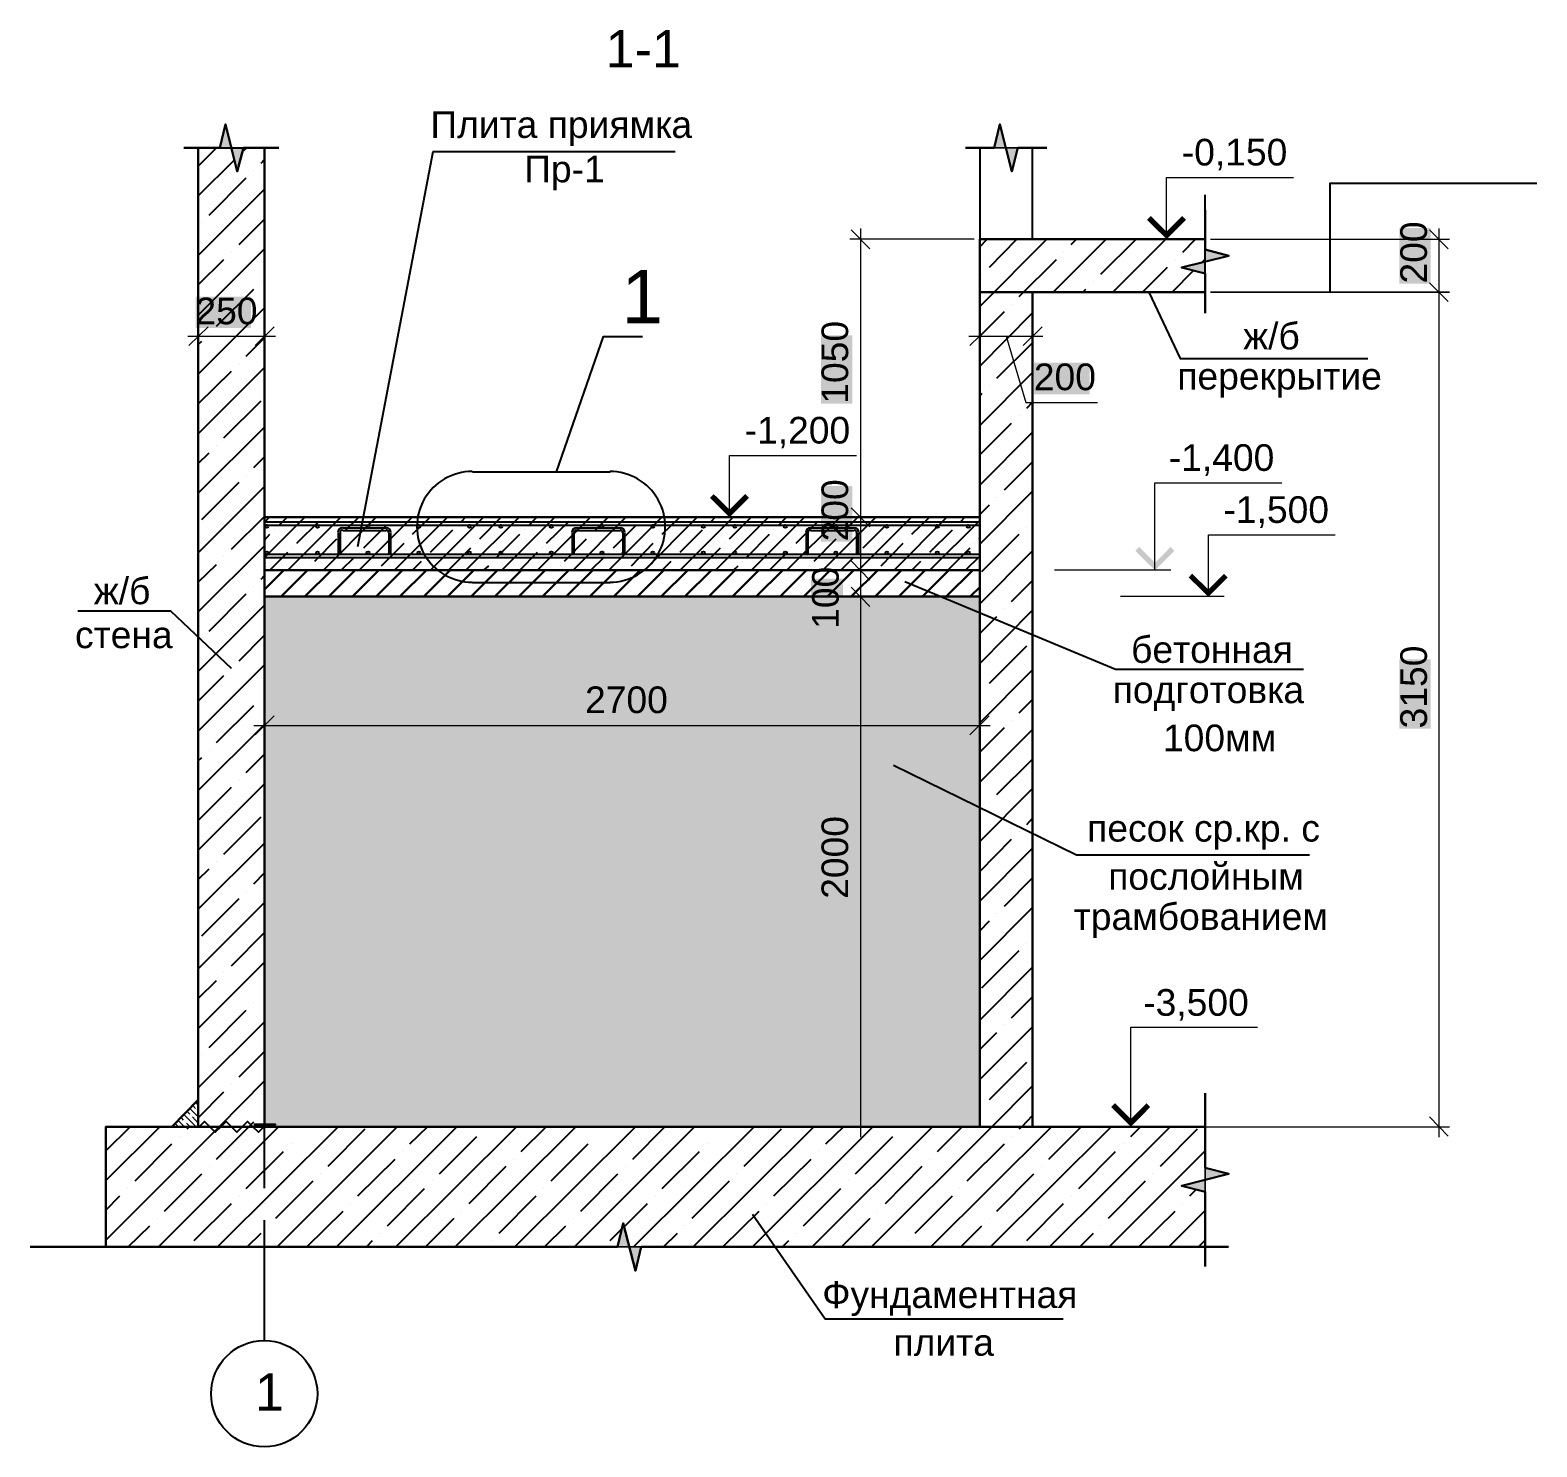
# Model space of a CAD drawing. Header units: millimetres. Extents: x -56773 to 323062, y -262288 to 76460.
# Drawn here: x 100532 to 106228, y 26695 to 32050 of the extents above; entities that cross this region are included whole.
import ezdxf

# ---------------------------------------------------------------- set-up
doc = ezdxf.new("R2010")
doc.units = ezdxf.units.MM
for name, color, linetype, lineweight in [('2.1) Лиф шах песок', 30, 'Continuous', 30), ('2.2) Лиф шах бетон подготовка', 5, 'Continuous', 30), ('2.3) Лиф шах армир', 5, 'Continuous', 30), ('2.4) Лиф шах бетон-ие', 5, 'Continuous', 30)]:
    doc.layers.add(name, color=color, linetype=linetype, lineweight=lineweight)
for name, color, linetype in [('PDF _0', 7, 'Continuous'), ('PDF _00 ConLine', 7, 'Continuous'), ('PDF _00 Level', 7, 'Continuous'), ('PDF _00 Note', 7, 'Continuous'), ('PDF _00 МОНОЛИТ', 7, 'Continuous'), ('PDF _Текст', 7, 'Continuous'), ('PDF _Штриховка', 7, 'Continuous')]:
    doc.layers.add(name, color=color, linetype=linetype)
doc.styles.add('PDF GOSTCommon', font='arial.ttf')

msp = doc.modelspace()

# ---------------------------------------------------------------- hatches: boundary and pattern name
at = {"layer": '2.1) Лиф шах песок', "transparency": 33554687}
h = msp.add_hatch(dxfattribs=at)
h.set_pattern_fill('AR-CONC', color=256, scale=0.49)
h.paths.add_polyline_path([(101418.5851, 29908.5777), (104121.9749, 29908.5777), (104121.9749, 27905.1879), (101418.5851, 27905.1879)])
at = {"layer": '2.2) Лиф шах бетон подготовка', "transparency": 33554687}
h = msp.add_hatch(dxfattribs=at)
h.set_pattern_fill('ANSI31', color=256, scale=20)
h.paths.add_polyline_path([(101418.5851, 29908.5777), (104121.9749, 29908.5777), (104121.9749, 30008.5777), (101418.5851, 30008.5777)])

# ---------------------------------------------------------------- linework, layer by layer
msp.add_lwpolyline([(105446.5512, 31059.4252), (105446.5512, 31470.9856), (106228.3654, 31470.9856)])
at = {"layer": '2.1) Лиф шах песок'}
msp.add_lwpolyline([(101418.5851, 29908.5777), (104121.9749, 29908.5777), (104121.9749, 27905.1879), (101418.5851, 27905.1879)], close=True, dxfattribs=at)
at = {"layer": '2.2) Лиф шах бетон подготовка'}
msp.add_lwpolyline([(101418.5851, 29908.5777), (104121.9749, 29908.5777), (104121.9749, 30008.5777), (101418.5851, 30008.5777)], close=True, dxfattribs=at)
at = {"layer": '2.2) Лиф шах бетон подготовка', "lineweight": 25}
msp.add_lwpolyline([(103838.924, 29966.2049), (104635.5342, 29634.0015), (105345.7037, 29634.0015)], dxfattribs=at)
at = {"layer": '2.3) Лиф шах армир', "lineweight": 25}
for points in [[(102521.9749, 30379.7642), (102699.941, 30891.6286), (102847.3986, 30891.6286)], [(102205.0257, 30379.7642), (102725.3647, 30379.7642)], [(102236.0309, 30190.595), (101418.5851, 30190.595)], [(103120.28, 30190.595), (102236.0309, 30190.595)], [(103120.6379, 30190.595), (102303.1921, 30190.595)], [(104004.887, 30190.595), (103120.6379, 30190.595)], [(104121.9749, 30190.595), (103237.7259, 30190.595)], [(101418.5851, 30178.4543), (102236.0309, 30178.4543)], [(101696.7807, 30150.1259), (101696.7807, 30071.2113)], [(101704.8745, 30071.2113), (101704.8745, 30150.1259)], [(101878.8915, 30167.3253), (101713.98, 30167.3253)], [(101713.98, 30159.2315), (101878.8915, 30159.2315)], [(101887.997, 30150.1259), (101887.997, 30071.2113)], [(101896.0908, 30071.2113), (101896.0908, 30150.1259)], [(102177.9071, 30178.5545), (102177.9071, 30178.5545)], [(102236.0309, 30178.4543), (103120.28, 30178.4543)], [(102303.1921, 30178.4543), (103120.6379, 30178.4543)], [(102430.4495, 30163.3002), (102430.4495, 30163.3002)], [(102581.0297, 30150.1259), (102581.0297, 30071.2113)], [(102581.3877, 30150.1259), (102581.3877, 30071.2113)], [(102589.1235, 30071.2113), (102589.1235, 30150.1259)], [(102589.4815, 30071.2113), (102589.4815, 30150.1259)], [(102763.1405, 30167.3253), (102598.2291, 30167.3253)], [(102598.2291, 30159.2315), (102763.1405, 30159.2315)], [(102763.4984, 30167.3253), (102598.587, 30167.3253)], [(102598.587, 30159.2315), (102763.4984, 30159.2315)], [(102772.246, 30150.1259), (102772.246, 30071.2113)], [(102772.604, 30150.1259), (102772.604, 30071.2113)], [(102780.3398, 30071.2113), (102780.3398, 30150.1259)], [(102780.6978, 30071.2113), (102780.6978, 30150.1259)], [(103062.5141, 30178.5545), (103062.5141, 30178.5545)], [(103120.6379, 30178.4543), (104004.887, 30178.4543)], [(103237.7259, 30178.4543), (104121.9749, 30178.4543)], [(103315.0565, 30163.3002), (103315.0565, 30163.3002)], [(103465.6367, 30150.1259), (103465.6367, 30071.2113)], [(103473.7305, 30071.2113), (103473.7305, 30150.1259)], [(103647.7475, 30167.3253), (103482.836, 30167.3253)], [(103482.836, 30159.2315), (103647.7475, 30159.2315)], [(103656.853, 30150.1259), (103656.853, 30071.2113)], [(103664.9468, 30071.2113), (103664.9468, 30150.1259)], [(101806.7207, 30078.5545), (101806.7207, 30078.5545)], [(102691.3276, 30078.5545), (102691.3276, 30078.5545)], [(102750.7885, 30078.5545), (102750.7885, 30078.5545)], [(103635.3954, 30078.5545), (103635.3954, 30078.5545)], [(102236.0309, 30068.1761), (101418.5851, 30068.1761)], [(101418.5851, 30056.0354), (102236.0309, 30056.0354)], [(103120.28, 30068.1761), (102236.0309, 30068.1761)], [(102236.0309, 30056.0354), (103120.28, 30056.0354)], [(103120.6379, 30068.1761), (102303.1921, 30068.1761)], [(102303.1921, 30056.0354), (103120.6379, 30056.0354)], [(104004.887, 30068.1761), (103120.6379, 30068.1761)], [(103120.6379, 30056.0354), (104004.887, 30056.0354)], [(104121.9749, 30068.1761), (103237.7259, 30068.1761)], [(103237.7259, 30056.0354), (104121.9749, 30056.0354)], [(102725.3647, 29961.1201), (102205.0257, 29961.1201)]]:
    msp.add_lwpolyline(points, dxfattribs=at)
for centre, radius in [((101427.0464, 30174.1223), 5.5645), ((101618.2705, 30174.1223), 5.5645), ((101809.4945, 30174.1223), 5.5645), ((102001.7306, 30174.1223), 5.5645), ((102192.9547, 30174.1223), 5.5645), ((102311.2955, 30174.1223), 5.5645), ((102311.6534, 30174.1223), 5.5645), ((102502.5195, 30174.1223), 5.5645), ((102502.8775, 30174.1223), 5.5645), ((102693.7436, 30174.1223), 5.5645), ((102694.1015, 30174.1223), 5.5645), ((102885.9796, 30174.1223), 5.5645), ((102886.3375, 30174.1223), 5.5645), ((103077.2038, 30174.1223), 5.5645), ((103077.5617, 30174.1223), 5.5645), ((103195.9025, 30174.1223), 5.5645), ((103387.1265, 30174.1223), 5.5645), ((103578.3506, 30174.1223), 5.5645), ((103770.5866, 30174.1223), 5.5645), ((103961.8108, 30174.1223), 5.5645), ((104078.8987, 30174.1223), 5.5645), ((101427.0464, 30073.9572), 5.5645), ((101618.2705, 30073.9572), 5.5645), ((101809.4945, 30073.9572), 5.5645), ((101891.448, 30072.9455), 3.541), ((102001.7306, 30073.9572), 5.5645), ((102192.9547, 30073.9572), 5.5645), ((102311.2955, 30073.9572), 5.5645), ((102311.6534, 30073.9572), 5.5645), ((102502.5195, 30073.9572), 5.5645), ((102502.8775, 30073.9572), 5.5645), ((102693.7436, 30073.9572), 5.5645), ((102694.1015, 30073.9572), 5.5645), ((102775.697, 30072.9455), 3.541), ((102776.055, 30072.9455), 3.541), ((102885.9796, 30073.9572), 5.5645), ((102886.3375, 30073.9572), 5.5645), ((103077.2038, 30073.9572), 5.5645), ((103077.5617, 30073.9572), 5.5645), ((103195.9025, 30073.9572), 5.5645), ((103387.1265, 30073.9572), 5.5645), ((103578.3506, 30073.9572), 5.5645), ((103660.304, 30072.9455), 3.541), ((103770.5866, 30073.9572), 5.5645), ((103961.8108, 30073.9572), 5.5645), ((104078.8987, 30073.9572), 5.5645)]:
    msp.add_circle(centre, radius, dxfattribs=at)
for centre, radius, start, end in [((102203.667, 30172.5181), 209.322, 89.9999986, 270.0000014), ((102724.0276, 30172.5181), 209.322, 269.9999986, 90.0000014), ((101713.3769, 30150.852), 17.7052, 90.0000131, 179.9999869), ((101713.3769, 30150.8521), 9.6114, 89.9999623, 180.0000377), ((101878.295, 30150.852), 17.7052, 0, 89.9999869), ((101878.295, 30150.8521), 9.6114, 0, 90.0000377), ((102597.6259, 30150.852), 17.7052, 90.0000131, 179.9999869), ((102597.9839, 30150.852), 17.7052, 90.0000131, 179.9999869), ((102597.6259, 30150.8521), 9.6114, 89.9999623, 180.0000377), ((102597.9839, 30150.8521), 9.6114, 89.9999623, 180.0000377), ((102762.5441, 30150.852), 17.7052, 0, 89.9999869), ((102762.5441, 30150.8521), 9.6114, 0, 90.0000377), ((102762.902, 30150.852), 17.7052, 0, 89.9999869), ((102762.902, 30150.8521), 9.6114, 0, 90.0000377), ((103482.2329, 30150.852), 17.7052, 90.0000131, 179.9999869), ((103482.2329, 30150.8521), 9.6114, 89.9999623, 180.0000377), ((103647.151, 30150.852), 17.7052, 0, 89.9999869), ((103647.1511, 30150.8521), 9.6114, 0, 90.0000377), ((101700.2239, 30071.9338), 3.541, 179.9999292, 0.0000708), ((102584.473, 30071.9338), 3.541, 179.9999292, 0.0000708), ((102584.8309, 30071.9338), 3.541, 179.9999292, 0.0000708), ((103469.08, 30071.9338), 3.541, 179.9999292, 0.0000708)]:
    msp.add_arc(centre, radius, start, end, dxfattribs=at)
at = {"layer": '2.4) Лиф шах бетон-ие', "lineweight": 25}
for points in [[(101771.1274, 30098.4082), (102055.8732, 31591.6286), (102971.1274, 31591.6286)], [(101418.5851, 30189.9337), (101437.2291, 30208.5777)], [(101418.5851, 30056.0354), (101571.1274, 30208.5777)], [(101472.8224, 30178.0693), (101503.3308, 30208.5777)], [(101506.7207, 30008.5777), (101706.7207, 30208.5777)], [(101540.619, 30110.2726), (101625.3647, 30193.3235)], [(101640.619, 30008.5777), (101840.619, 30208.5777)], [(101725.3647, 30161.1201), (101774.5173, 30208.5777)], [(101776.2122, 30008.5777), (101976.2122, 30208.5777)], [(101894.8563, 30193.3235), (101894.8563, 30193.3235)], [(101910.1105, 30008.5777), (102110.1105, 30208.5777)], [(101977.9071, 30144.171), (102044.0088, 30208.5777)], [(102045.7037, 30008.5777), (102245.7037, 30208.5777)], [(102164.3478, 30193.3235), (102177.9071, 30208.5777)], [(102179.602, 30008.5777), (102381.2969, 30208.5777)], [(102232.1444, 30127.2218), (102313.5003, 30208.5777)], [(102315.1952, 30008.5777), (102515.1952, 30208.5777)], [(102416.8901, 30178.0693), (102447.3986, 30208.5777)], [(102450.7885, 30008.5777), (102650.7885, 30208.5777)], [(102484.6868, 30110.2726), (102569.4325, 30193.3235)], [(102584.6868, 30008.5777), (102784.6868, 30208.5777)], [(102669.4325, 30161.1201), (102716.8901, 30208.5777)], [(102720.28, 30008.5777), (102920.28, 30208.5777)], [(102838.924, 30193.3235), (102838.924, 30193.3235)], [(102854.1783, 30008.5777), (103054.1783, 30208.5777)], [(102921.9749, 30144.171), (102988.0766, 30208.5777)], [(102989.7715, 30008.5777), (103189.7715, 30208.5777)], [(103108.4156, 30193.3235), (103121.9749, 30208.5777)], [(103123.6698, 30008.5777), (103323.6698, 30208.5777)], [(103176.2122, 30127.2218), (103257.5681, 30208.5777)], [(103259.263, 30008.5777), (103459.263, 30208.5777)], [(103360.9579, 30178.0693), (103391.4664, 30208.5777)], [(103393.1613, 30008.5777), (103594.8563, 30208.5777)], [(103428.7546, 30110.2726), (103511.8054, 30193.3235)], [(103528.7546, 30008.5777), (103728.7546, 30208.5777)], [(103613.5003, 30161.1201), (103660.9579, 30208.5777)], [(103664.3478, 30008.5777), (103864.3478, 30208.5777)], [(103782.9918, 30193.3235), (103782.9918, 30193.3235)], [(103798.2461, 30008.5777), (103998.2461, 30208.5777)], [(103866.0427, 30144.171), (103932.1444, 30208.5777)], [(103933.8393, 30008.5777), (104121.9749, 30196.7133)], [(104052.4834, 30193.3235), (104066.0427, 30208.5777)], [(101418.5851, 30122.1371), (101438.924, 30144.171)], [(101455.8732, 30161.1201), (101455.8732, 30161.1201)], [(101708.4156, 30144.171), (101708.4156, 30144.171)], [(101793.1613, 30093.3235), (101877.9071, 30178.0693)], [(102045.7037, 30076.3743), (102130.4495, 30161.1201)], [(102147.3986, 30178.0693), (102147.3986, 30178.0693)], [(102298.2461, 30059.4252), (102382.9918, 30144.171)], [(102399.941, 30161.1201), (102399.941, 30161.1201)], [(102652.4834, 30144.171), (102652.4834, 30144.171)], [(102737.2291, 30093.3235), (102821.9749, 30178.0693)], [(102989.7715, 30076.3743), (103074.5173, 30161.1201)], [(103091.4664, 30178.0693), (103091.4664, 30178.0693)], [(103242.3139, 30059.4252), (103327.0596, 30144.171)], [(103344.0088, 30161.1201), (103344.0088, 30161.1201)], [(103596.5512, 30144.171), (103596.5512, 30144.171)], [(103681.2969, 30093.3235), (103766.0427, 30178.0693)], [(103933.8393, 30076.3743), (104018.5851, 30161.1201)], [(104035.5342, 30178.0693), (104035.5342, 30178.0693)], [(101438.924, 30008.5777), (101506.7207, 30076.3743)], [(101523.6698, 30093.3235), (101523.6698, 30093.3235)], [(101608.4156, 30042.476), (101691.4664, 30127.2218)], [(101776.2122, 30076.3743), (101776.2122, 30076.3743)], [(101860.9579, 30025.5269), (101945.7037, 30110.2726)], [(101962.6529, 30127.2218), (101962.6529, 30127.2218)], [(102113.5003, 30008.5777), (102198.2461, 30093.3235)], [(102215.1952, 30110.2726), (102215.1952, 30110.2726)], [(102382.9918, 30008.5777), (102450.7885, 30076.3743)], [(102467.7376, 30093.3235), (102467.7376, 30093.3235)], [(102552.4834, 30042.476), (102635.5342, 30127.2218)], [(102720.28, 30076.3743), (102720.28, 30076.3743)], [(102805.0257, 30025.5269), (102888.0766, 30110.2726)], [(102905.0257, 30127.2218), (102905.0257, 30127.2218)], [(103057.5681, 30008.5777), (103142.3139, 30093.3235)], [(103159.263, 30110.2726), (103159.263, 30110.2726)], [(103327.0596, 30008.5777), (103394.8563, 30076.3743)], [(103411.8054, 30093.3235), (103411.8054, 30093.3235)], [(103496.5512, 30042.476), (103579.602, 30127.2218)], [(103664.3478, 30076.3743), (103664.3478, 30076.3743)], [(103749.0935, 30025.5269), (103832.1444, 30110.2726)], [(103849.0935, 30127.2218), (103849.0935, 30127.2218)], [(104001.6359, 30008.5777), (104086.3817, 30093.3235)], [(104103.3308, 30110.2726), (104103.3308, 30110.2726)], [(104118.5851, 30127.2218), (104121.9749, 30128.9167)], [(101591.4664, 30025.5269), (101591.4664, 30025.5269)], [(101708.4156, 30008.5777), (101759.263, 30059.4252)], [(101977.9071, 30008.5777), (102011.8054, 30042.476)], [(102028.7546, 30059.4252), (102028.7546, 30059.4252)], [(102247.3986, 30008.5777), (102266.0427, 30025.5269)], [(102281.2969, 30042.476), (102281.2969, 30042.476)], [(102535.5342, 30025.5269), (102535.5342, 30025.5269)], [(102652.4834, 30008.5777), (102703.3308, 30059.4252)], [(102921.9749, 30008.5777), (102955.8732, 30042.476)], [(102972.8224, 30059.4252), (102972.8224, 30059.4252)], [(103191.4664, 30008.5777), (103208.4156, 30025.5269)], [(103225.3647, 30042.476), (103225.3647, 30042.476)], [(103479.602, 30025.5269), (103479.602, 30025.5269)], [(103596.5512, 30008.5777), (103647.3986, 30059.4252)], [(103866.0427, 30008.5777), (103899.941, 30042.476)], [(103916.8901, 30059.4252), (103916.8901, 30059.4252)], [(104067.7376, 30008.5777), (104121.9749, 30061.1201)], [(101572.8224, 30008.5777), (101574.5173, 30008.5777)], [(101844.0088, 30008.5777), (101844.0088, 30008.5777)], [(102516.8901, 30008.5777), (102518.5851, 30008.5777)], [(102788.0766, 30008.5777), (102788.0766, 30008.5777)], [(103460.9579, 30008.5777), (103462.6529, 30008.5777)], [(103732.1444, 30008.5777), (103732.1444, 30008.5777)]]:
    msp.add_lwpolyline(points, dxfattribs=at)
at = {"layer": '2.4) Лиф шах бетон-ие', "lineweight": 9}
for points in [[(103235.5342, 30208.5777), (103176.2122, 30208.5777), (103176.2122, 30442.476), (103655.8732, 30442.476)], [(103176.2122, 30208.5777), (102967.7376, 30208.5777)]]:
    msp.add_lwpolyline(points, dxfattribs=at)
at = {"layer": '2.4) Лиф шах бетон-ие', "lineweight": 0, "const_width": 20.3743}
msp.add_lwpolyline([(103109.263, 30289.0862), (103176.2122, 30222.9845), (103242.3139, 30289.0862)], dxfattribs=at)
at = {"layer": '2.4) Лиф шах бетон-ие', "lineweight": 30}
for points in [[(104121.9749, 30208.5777), (101418.5851, 30208.5777)], [(104121.9749, 30008.5777), (101418.5851, 30008.5777)]]:
    msp.add_lwpolyline(points, dxfattribs=at)
at = {"layer": '2.4) Лиф шах бетон-ие', "lineweight": 9}
for points in [[(103630.4495, 30208.5777), (103782.9918, 30208.5777)], [(103630.4495, 30008.5777), (103747.3986, 30008.5777)]]:
    msp.add_lwpolyline(points, close=True, dxfattribs=at)
at = {"layer": 'PDF _0', "lineweight": 25}
msp.add_lwpolyline([(101167.7376, 31605.1879), (101418.5851, 31605.1879), (101418.5851, 27905.1879), (101167.7376, 27905.1879)], close=True, dxfattribs=at)
msp.add_lwpolyline([(104974.5173, 31006.8828), (104974.5173, 31427.2218)], dxfattribs=at)
at = {"layer": 'PDF _0', "lineweight": 9}
for points in [[(103706.7207, 31223.832), (103635.5342, 31295.0184)], [(105893.1613, 31223.832), (105821.9749, 31295.0184)], [(101205.0257, 30928.9167), (101132.1444, 30857.7303)], [(101382.9918, 30857.7303), (101454.1783, 30928.9167)], [(104157.5681, 30928.9167), (104084.6868, 30857.7303)], [(104286.3817, 30857.7303), (104357.5681, 30928.9167)], [(101454.1783, 29457.7303), (101382.9918, 29386.5438)], [(104084.6868, 29386.5438), (104157.5681, 29457.7303)], [(105821.9749, 27942.476), (105893.1613, 27869.5947)]]:
    msp.add_lwpolyline(points, dxfattribs=at)
for points in [[(105821.9749, 31095.0184), (105893.1613, 31023.832)], [(103635.5342, 30244.171), (103706.7207, 30172.9845)], [(103635.5342, 30044.171), (103706.7207, 29971.2896)], [(103706.7207, 29871.2896), (103635.5342, 29944.171)]]:
    msp.add_lwpolyline(points, close=True, dxfattribs=at)
at = {"layer": 'PDF _00 ConLine', "lineweight": 9}
for points in [[(103671.1274, 31300.1032), (103671.1274, 30167.8998)], [(105857.5681, 31300.1032), (105857.5681, 31018.7472)], [(104101.6359, 31259.4252), (103630.4495, 31259.4252)], [(104994.8563, 31259.4252), (105898.2461, 31259.4252)], [(105857.5681, 31100.1032), (105857.5681, 27866.2049)], [(101167.7376, 30979.7642), (101167.7376, 30852.6455)], [(101418.5851, 30979.7642), (101418.5851, 30852.6455)], [(104121.9749, 30949.2557), (104121.9749, 30852.6455)], [(104321.9749, 30949.2557), (104321.9749, 30852.6455)], [(101128.7546, 30893.3235), (101459.263, 30893.3235)], [(104081.2969, 30893.3235), (104360.9579, 30893.3235)], [(104221.9749, 30893.3235), (104296.5512, 30642.476), (104567.7376, 30642.476)], [(103671.1274, 30247.5608), (103671.1274, 29967.8998)], [(103671.1274, 30047.5608), (103671.1274, 29867.8998)], [(103671.1274, 29947.5608), (103671.1274, 27866.2049)], [(101377.9071, 29422.1371), (104160.9579, 29422.1371)], [(104827.0596, 27905.1879), (105898.2461, 27905.1879)]]:
    msp.add_lwpolyline(points, dxfattribs=at)
msp.add_lwpolyline([(105898.2461, 31059.4252), (104994.8563, 31059.4252)], close=True, dxfattribs=at)
at = {"layer": 'PDF _00 ConLine', "lineweight": 25}
for points in [[(101418.5851, 27672.9845), (101418.5851, 28154.3404)], [(101377.9071, 27913.6625), (101459.263, 27913.6625), (101377.9071, 27913.6625)], [(101418.5851, 27613.6625), (101418.5851, 27613.6625)], [(101418.5851, 27095.0184), (101418.5851, 27296.7133), (101418.5851, 27552.6455)]]:
    msp.add_lwpolyline(points, dxfattribs=at)
at = {"layer": 'PDF _00 ConLine', "color": 7, "lineweight": 0, "true_color": 0xffffff}
msp.add_lwpolyline([(101377.9071, 27913.6625), (101459.263, 27913.6625), (101377.9071, 27913.6625)], dxfattribs=at)
at = {"layer": 'PDF _00 ConLine', "lineweight": 25}
msp.add_circle((101417.1945, 26896.1133), 200.8474, dxfattribs=at)
at = {"layer": 'PDF _00 ConLine', "color": 7, "true_color": 0xffffff, "transparency": 33554559}
for points in [[(105708.4156, 31091.6286), (105827.0596, 31091.6286), (105708.4156, 31301.7981)], [(105827.0596, 31091.6286), (105708.4156, 31301.7981), (105827.0596, 31301.7981)], [(101157.5681, 31042.476), (101157.5681, 30923.832), (101367.7376, 31042.476)], [(101157.5681, 30923.832), (101367.7376, 31042.476), (101367.7376, 30923.832)], [(103521.9749, 30637.3913), (103640.619, 30637.3913), (103521.9749, 30896.7133)], [(103640.619, 30637.3913), (103521.9749, 30896.7133), (103640.619, 30896.7133)], [(104327.0596, 30793.3235), (104327.0596, 30672.9845), (104537.2291, 30793.3235)], [(104327.0596, 30672.9845), (104537.2291, 30793.3235), (104537.2291, 30672.9845)], [(103521.9749, 30117.0523), (103640.619, 30117.0523), (103521.9749, 30327.2218)], [(103640.619, 30117.0523), (103521.9749, 30327.2218), (103640.619, 30327.2218)], [(103484.6868, 29786.5438), (103605.0257, 29786.5438), (103484.6868, 29976.3743)], [(103605.0257, 29786.5438), (103484.6868, 29976.3743), (103605.0257, 29976.3743)], [(105708.4156, 29410.2726), (105827.0596, 29410.2726), (105708.4156, 29671.2896)], [(105827.0596, 29410.2726), (105708.4156, 29671.2896), (105827.0596, 29671.2896)]]:
    msp.add_solid(points, dxfattribs=at)
at = {"layer": 'PDF _00 Level', "lineweight": 9}
for points in [[(104888.0766, 31259.4252), (104828.7546, 31259.4252), (104828.7546, 31493.3235), (105308.4156, 31493.3235)], [(104828.7546, 31259.4252), (104620.28, 31259.4252)], [(104844.0088, 30008.5777), (104784.6868, 30008.5777), (104784.6868, 30339.0862), (105264.3478, 30339.0862)], [(105045.7037, 29908.5777), (104986.3817, 29908.5777), (104986.3817, 30142.476), (105466.0427, 30142.476)], [(104784.6868, 30008.5777), (104405.0257, 30008.5777)], [(104986.3817, 29908.5777), (104654.1783, 29908.5777)], [(104752.4834, 27905.1879), (104693.1613, 27905.1879), (104693.1613, 28281.4591), (105172.8224, 28281.4591)], [(104693.1613, 27905.1879), (104484.6868, 27905.1879)]]:
    msp.add_lwpolyline(points, dxfattribs=at)
at = {"layer": 'PDF _00 Level', "lineweight": 0}
for points, const_width in [([(104761.8054, 31339.9337), (104828.7546, 31273.832), (104894.8563, 31339.9337)], 20.3743), ([(104918.5851, 29988.2387), (104986.3817, 29922.1371), (105052.4834, 29988.2387)], 19.4439), ([(104626.2122, 27986.5438), (104693.1613, 27919.5947), (104759.263, 27986.5438)], 20.3743)]:
    msp.add_lwpolyline(points, dxfattribs=dict(at, const_width=const_width))
at = {"layer": 'PDF _00 Level', "transparency": 33554559}
for points in [[(104725.3647, 30096.7133), (104710.1105, 30081.4591), (104784.6868, 30035.6964)], [(104710.1105, 30081.4591), (104784.6868, 30035.6964), (104784.6868, 30008.5777)], [(104784.6868, 30035.6964), (104784.6868, 30008.5777), (104844.0088, 30096.7133)], [(104784.6868, 30008.5777), (104844.0088, 30096.7133), (104857.5681, 30081.4591)]]:
    msp.add_solid(points, dxfattribs=at)
at = {"layer": 'PDF _00 Note', "lineweight": 25}
for points in [[(104760.9579, 31059.4252), (104879.602, 30808.5777), (105589.7715, 30808.5777)], [(101293.1613, 29637.3913), (101063.4608, 29854.0159), (100712.6133, 29854.0159)], [(103796.5512, 29271.2896), (104488.0766, 28932.3065), (105369.4325, 28932.3065)], [(103262.6529, 27574.6794), (103537.2291, 27179.7642), (104437.2291, 27179.7642)]]:
    msp.add_lwpolyline(points, dxfattribs=at)
at = {"layer": 'PDF _00 МОНОЛИТ', "lineweight": 9}
for points in [[(101249.0935, 31605.1879), (101271.1274, 31695.0184), (101293.1613, 31605.1879)], [(104176.2122, 31605.1879), (104198.2461, 31695.0184), (104221.9749, 31605.1879)], [(101293.1613, 31605.1879), (101315.1952, 31515.3574), (101338.924, 31605.1879)], [(104221.9749, 31605.1879), (104244.0088, 31515.3574), (104266.0427, 31605.1879)], [(104974.5173, 31220.4421), (105064.3478, 31196.7133), (104974.5173, 31174.6794)], [(104974.5173, 31174.6794), (104884.6868, 31152.6455), (104974.5173, 31130.6116)], [(104974.5173, 27749.2557), (105064.3478, 27727.2218), (104974.5173, 27703.493)], [(104974.5173, 27703.493), (104884.6868, 27681.4591), (104974.5173, 27659.4252)], [(102752.4834, 27450.9506), (102774.5173, 27540.7811), (102798.2461, 27450.9506)], [(102798.2461, 27450.9506), (102820.28, 27361.1201), (102842.3139, 27450.9506)]]:
    msp.add_lwpolyline(points, close=True, dxfattribs=at)
at = {"layer": 'PDF _00 МОНОЛИТ', "lineweight": 25}
for points in [[(101249.0935, 31605.1879), (101271.1274, 31695.0184), (101315.1952, 31515.3574), (101338.924, 31605.1879), (101315.1952, 31515.3574), (101271.1274, 31695.0184)], [(104176.2122, 31605.1879), (104198.2461, 31695.0184), (104244.0088, 31515.3574), (104266.0427, 31605.1879), (104244.0088, 31515.3574), (104198.2461, 31695.0184)], [(101113.5003, 31605.1879), (101167.7376, 31605.1879), (101249.0935, 31605.1879), (101167.7376, 31605.1879)], [(101472.8224, 31605.1879), (101418.5851, 31605.1879), (101338.924, 31605.1879), (101418.5851, 31605.1879)], [(104067.7376, 31605.1879), (104121.9749, 31605.1879), (104176.2122, 31605.1879), (104121.9749, 31605.1879)], [(104376.2122, 31605.1879), (104321.9749, 31605.1879), (104266.0427, 31605.1879), (104321.9749, 31605.1879)], [(104974.5173, 31369.5947), (104974.5173, 31315.3574), (104974.5173, 31220.4421), (104974.5173, 31315.3574)], [(104974.5173, 31220.4421), (105064.3478, 31196.7133), (104884.6868, 31152.6455), (104974.5173, 31130.6116), (104884.6868, 31152.6455), (105064.3478, 31196.7133)], [(104974.5173, 30979.7642), (104974.5173, 31034.0015), (104974.5173, 31130.6116), (104974.5173, 31034.0015)], [(104974.5173, 28032.3065), (104974.5173, 27978.0693), (104974.5173, 27749.2557), (104974.5173, 27978.0693)], [(104974.5173, 27749.2557), (105064.3478, 27727.2218), (104884.6868, 27681.4591), (104974.5173, 27659.4252), (104884.6868, 27681.4591), (105064.3478, 27727.2218)], [(104974.5173, 27376.3743), (104974.5173, 27430.6116), (104974.5173, 27659.4252), (104974.5173, 27430.6116)], [(102752.4834, 27450.9506), (102774.5173, 27540.7811), (102820.28, 27361.1201), (102842.3139, 27450.9506), (102820.28, 27361.1201), (102774.5173, 27540.7811)], [(100532.1444, 27450.9506), (100586.3817, 27450.9506), (102752.4834, 27450.9506), (100586.3817, 27450.9506)], [(105062.6529, 27450.9506), (105008.4156, 27450.9506), (102842.3139, 27450.9506), (105008.4156, 27450.9506)]]:
    msp.add_lwpolyline(points, close=True, dxfattribs=at)
at = {"layer": 'PDF _00 МОНОЛИТ', "lineweight": 30}
for points in [[(100818.5851, 27450.9506), (100818.5851, 27905.1879), (101167.7376, 27905.1879), (101167.7376, 31605.1879)], [(101418.5851, 31605.1879), (101418.5851, 27905.1879)], [(104121.9749, 27905.1879), (104121.9749, 31259.4252), (104974.5173, 31259.4252)], [(104121.9749, 31059.4252), (104974.5173, 31059.4252)], [(104321.9749, 31059.4252), (104321.9749, 27905.1879)], [(104121.9749, 29908.5777), (101418.5851, 29908.5777)], [(101167.7376, 27905.1879), (104974.5173, 27905.1879)]]:
    msp.add_lwpolyline(points, dxfattribs=at)
at = {"layer": 'PDF _00 МОНОЛИТ', "color": 7, "lineweight": 0, "true_color": 0xffffff}
for points in [[(101430.4495, 31605.1879), (101155.8732, 31605.1879), (101430.4495, 31605.1879)], [(104333.8393, 31605.1879), (104110.1105, 31605.1879), (104333.8393, 31605.1879)], [(104974.5173, 31022.1371), (104974.5173, 31328.9167), (104974.5173, 31022.1371)], [(104974.5173, 27418.7472), (104974.5173, 27989.9337), (104974.5173, 27418.7472)], [(105021.9749, 27450.9506), (100574.5173, 27450.9506), (105021.9749, 27450.9506)]]:
    msp.add_lwpolyline(points, dxfattribs=at)
at = {"layer": 'PDF _00 МОНОЛИТ', "lineweight": 9}
for points in [[(101155.8732, 31605.1879), (101430.4495, 31605.1879), (101155.8732, 31605.1879)], [(104110.1105, 31605.1879), (104333.8393, 31605.1879), (104110.1105, 31605.1879)], [(104974.5173, 31328.9167), (104974.5173, 31022.1371), (104974.5173, 31328.9167)], [(104974.5173, 27989.9337), (104974.5173, 27418.7472), (104974.5173, 27989.9337)], [(100574.5173, 27450.9506), (105021.9749, 27450.9506), (100574.5173, 27450.9506)]]:
    msp.add_lwpolyline(points, dxfattribs=at)
at = {"layer": 'PDF _00 МОНОЛИТ', "color": 7, "lineweight": 0, "true_color": 0xffffff}
for points in [[(104110.1105, 31605.1879), (104110.1105, 31605.1879), (104110.1105, 31605.1879)], [(104974.5173, 31328.9167), (104974.5173, 31328.9167), (104974.5173, 31328.9167)], [(104974.5173, 27989.9337), (104974.5173, 27989.9337), (104974.5173, 27989.9337)], [(100574.5173, 27450.9506), (100574.5173, 27450.9506), (100574.5173, 27450.9506)]]:
    msp.add_lwpolyline(points, close=True, dxfattribs=at)
at = {"layer": 'PDF _00 МОНОЛИТ', "lineweight": 25}
for points in [[(104121.9749, 31605.1879), (104121.9749, 31259.4252), (104321.9749, 31259.4252), (104321.9749, 31605.1879)], [(101418.5851, 27905.1879), (101415.1952, 27905.1879), (101394.8563, 27884.8489), (101374.5173, 27905.1879), (101354.1783, 27925.5269), (101333.8393, 27905.1879), (101313.5003, 27884.8489), (101293.1613, 27905.1879), (101272.8224, 27925.5269), (101252.4834, 27905.1879), (101232.1444, 27884.8489), (101211.8054, 27905.1879), (101191.4664, 27925.5269), (101171.1274, 27905.1879), (101167.7376, 27905.1879)]]:
    msp.add_lwpolyline(points, dxfattribs=at)
at = {"layer": 'PDF _00 МОНОЛИТ', "lineweight": 30}
msp.add_lwpolyline([(101067.7376, 27905.1879), (101167.7376, 27905.1879), (101167.7376, 28006.8828)], close=True, dxfattribs=at)
at = {"layer": 'PDF _00 МОНОЛИТ', "color": 7, "true_color": 0xffffff, "transparency": 33554559}
for points in [[(101249.0935, 31605.1879), (101271.1274, 31695.0184), (101293.1613, 31605.1879)], [(104176.2122, 31605.1879), (104198.2461, 31695.0184), (104221.9749, 31605.1879)], [(101293.1613, 31605.1879), (101315.1952, 31515.3574), (101338.924, 31605.1879)], [(104221.9749, 31605.1879), (104244.0088, 31515.3574), (104266.0427, 31605.1879)], [(104974.5173, 31220.4421), (105064.3478, 31196.7133), (104974.5173, 31174.6794)], [(104974.5173, 31174.6794), (104884.6868, 31152.6455), (104974.5173, 31130.6116)], [(104974.5173, 27749.2557), (105064.3478, 27727.2218), (104974.5173, 27703.493)], [(104974.5173, 27703.493), (104884.6868, 27681.4591), (104974.5173, 27659.4252)], [(102752.4834, 27450.9506), (102774.5173, 27540.7811), (102798.2461, 27450.9506)], [(102798.2461, 27450.9506), (102820.28, 27361.1201), (102842.3139, 27450.9506)]]:
    msp.add_solid(points, dxfattribs=at)
at = {"layer": 'PDF _Штриховка', "lineweight": 25}
for points in [[(101167.7376, 31535.6964), (101237.2291, 31605.1879)], [(101167.7376, 31423.832), (101305.0257, 31559.4252)], [(101333.8393, 31589.9337), (101350.7885, 31605.1879)], [(101405.0257, 31547.5608), (101418.5851, 31561.1201)], [(101377.9071, 31520.4421), (101377.9071, 31520.4421)], [(101167.7376, 31198.4082), (101418.5851, 31449.2557)], [(101208.4156, 31350.9506), (101349.0935, 31491.6286)], [(101321.9749, 31239.0862), (101418.5851, 31335.6964)], [(101181.2969, 31323.832), (101181.2969, 31323.832)], [(101167.7376, 30972.9845), (101418.5851, 31223.832)], [(104121.9749, 31230.6116), (104150.7885, 31259.4252)], [(104121.9749, 31005.1879), (104376.2122, 31259.4252)], [(104159.263, 31154.3404), (104262.6529, 31259.4252)], [(104399.941, 31059.4252), (104599.941, 31259.4252)], [(104467.7376, 31239.0862), (104488.0766, 31259.4252)], [(104579.602, 31127.2218), (104713.5003, 31259.4252)], [(104625.3647, 31059.4252), (104825.3647, 31259.4252)], [(104889.7715, 31210.2726), (104937.2291, 31259.4252)], [(101167.7376, 31086.5438), (101264.3478, 31183.154)], [(101293.1613, 31210.2726), (101293.1613, 31210.2726)], [(104271.1274, 31042.476), (104411.8054, 31183.154)], [(104438.924, 31210.2726), (104438.924, 31210.2726)], [(104860.9579, 31183.154), (104860.9579, 31183.154)], [(104962.6529, 31171.2896), (104974.5173, 31184.8489)], [(104130.4495, 31127.2218), (104130.4495, 31127.2218)], [(104737.2291, 31059.4252), (104832.1444, 31154.3404)], [(104849.0935, 31059.4252), (104930.4495, 31140.7811)], [(101237.2291, 30930.6116), (101377.9071, 31071.2896)], [(101405.0257, 31098.4082), (101405.0257, 31098.4082)], [(104511.8054, 31059.4252), (104523.6698, 31071.2896)], [(104552.4834, 31098.4082), (104552.4834, 31098.4082)], [(104972.8224, 31071.2896), (104972.8224, 31071.2896)], [(101167.7376, 30749.2557), (101418.5851, 31000.1032)], [(104242.3139, 31013.6625), (104242.3139, 31013.6625)], [(104121.9749, 30893.3235), (104215.1952, 30986.5438)], [(104121.9749, 30779.7642), (104321.9749, 30981.4591)], [(101167.7376, 30861.1201), (101181.2969, 30874.6794)], [(101208.4156, 30901.7981), (101208.4156, 30901.7981)], [(101349.0935, 30817.0523), (101418.5851, 30886.5438)], [(104186.3817, 30734.0015), (104321.9749, 30867.8998)], [(101167.7376, 30523.832), (101418.5851, 30774.6794)], [(101167.7376, 30637.3913), (101293.1613, 30761.1201)], [(101321.9749, 30789.9337), (101321.9749, 30789.9337)], [(104121.9749, 30556.0354), (104321.9749, 30756.0354)], [(104159.263, 30705.1879), (104159.263, 30705.1879)], [(101264.3478, 30508.5777), (101405.0257, 30649.2557)], [(104121.9749, 30667.8998), (104130.4495, 30678.0693)], [(104271.1274, 30593.3235), (104271.1274, 30593.3235)], [(104299.941, 30620.4421), (104321.9749, 30644.171)], [(101167.7376, 30300.1032), (101418.5851, 30549.2557)], [(104121.9749, 30444.171), (104242.3139, 30564.5099)], [(101237.2291, 30481.4591), (101237.2291, 30481.4591)], [(104121.9749, 30330.6116), (104321.9749, 30530.6116)], [(101167.7376, 30411.9676), (101208.4156, 30452.6455)], [(101377.9071, 30396.7133), (101418.5851, 30437.3913)], [(104215.1952, 30311.9676), (104321.9749, 30418.7472)], [(101349.0935, 30367.8998), (101349.0935, 30367.8998)], [(101167.7376, 30074.6794), (101418.5851, 30325.5269)], [(101181.2969, 30200.1032), (101321.9749, 30340.7811)], [(104121.9749, 30106.8828), (104321.9749, 30306.8828)], [(104121.9749, 30218.7472), (104159.263, 30256.0354)], [(104186.3817, 30284.8489), (104186.3817, 30284.8489)], [(101293.1613, 30088.2387), (101418.5851, 30211.9676)], [(104130.4495, 30003.493), (104271.1274, 30144.171)], [(104299.941, 30171.2896), (104299.941, 30171.2896)], [(101167.7376, 29850.9506), (101418.5851, 30100.1032)], [(104121.9749, 29881.4591), (104321.9749, 30081.4591)], [(101167.7376, 29962.815), (101237.2291, 30030.6116)], [(101264.3478, 30059.4252), (101264.3478, 30059.4252)], [(101405.0257, 29974.6794), (101418.5851, 29988.2387)], [(104242.3139, 29889.9337), (104321.9749, 29969.5947)], [(101208.4156, 29778.0693), (101349.0935, 29918.7472)], [(101377.9071, 29947.5608), (101377.9071, 29947.5608)], [(101167.7376, 29625.5269), (101418.5851, 29876.3743)], [(104121.9749, 29656.0354), (104321.9749, 29857.7303)], [(104215.1952, 29862.815), (104215.1952, 29862.815)], [(104121.9749, 29769.5947), (104186.3817, 29834.0015)], [(101181.2969, 29750.9506), (101181.2969, 29750.9506)], [(101321.9749, 29666.2049), (101418.5851, 29762.815)], [(104159.263, 29581.4591), (104299.941, 29722.1371)], [(101167.7376, 29400.1032), (101418.5851, 29650.9506)], [(101293.1613, 29637.3913), (101293.1613, 29637.3913)], [(104121.9749, 29432.3065), (104321.9749, 29632.3065)], [(101167.7376, 29513.6625), (101264.3478, 29610.2726)], [(104271.1274, 29469.5947), (104321.9749, 29520.4421)], [(101237.2291, 29357.7303), (101377.9071, 29496.7133)], [(101167.7376, 29176.3743), (101418.5851, 29425.5269)], [(104121.9749, 29320.4421), (104215.1952, 29413.6625)], [(104121.9749, 29206.8828), (104321.9749, 29406.8828)], [(104242.3139, 29440.7811), (104242.3139, 29440.7811)], [(101167.7376, 29288.2387), (101181.2969, 29300.1032)], [(101208.4156, 29328.9167), (101208.4156, 29328.9167)], [(101349.0935, 29244.171), (101418.5851, 29313.6625)], [(104186.3817, 29161.1201), (104321.9749, 29295.0184)], [(101167.7376, 28950.9506), (101418.5851, 29201.7981)], [(101167.7376, 29062.815), (101293.1613, 29188.2387)], [(101321.9749, 29217.0523), (101321.9749, 29217.0523)], [(104121.9749, 28983.154), (104321.9749, 29183.154)], [(104159.263, 29132.3065), (104159.263, 29132.3065)], [(101264.3478, 28935.6964), (101405.0257, 29076.3743)], [(104299.941, 29047.5608), (104321.9749, 29071.2896)], [(104271.1274, 29020.4421), (104271.1274, 29020.4421)], [(101167.7376, 28727.2218), (101418.5851, 28976.3743)], [(104121.9749, 28869.5947), (104242.3139, 28991.6286)], [(104121.9749, 28757.7303), (104321.9749, 28957.7303)], [(101237.2291, 28906.8828), (101237.2291, 28906.8828)], [(101167.7376, 28839.0862), (101208.4156, 28879.7642)], [(101377.9071, 28823.832), (101418.5851, 28864.5099)], [(104215.1952, 28739.0862), (104321.9749, 28845.8659)], [(101181.2969, 28627.2218), (101321.9749, 28767.8998)], [(101349.0935, 28795.0184), (101349.0935, 28795.0184)], [(101167.7376, 28501.7981), (101418.5851, 28752.6455)], [(104121.9749, 28534.0015), (104321.9749, 28734.0015)], [(104186.3817, 28710.2726), (104186.3817, 28710.2726)], [(104121.9749, 28645.8659), (104159.263, 28683.154)], [(101293.1613, 28513.6625), (101418.5851, 28639.0862)], [(104299.941, 28598.4082), (104299.941, 28598.4082)], [(104130.4495, 28430.6116), (104271.1274, 28571.2896)], [(101167.7376, 28276.3743), (101418.5851, 28527.2218)], [(101264.3478, 28486.5438), (101264.3478, 28486.5438)], [(104121.9749, 28308.5777), (104321.9749, 28508.5777)], [(101167.7376, 28389.9337), (101237.2291, 28457.7303)], [(101377.9071, 28372.9845), (101377.9071, 28372.9845)], [(104242.3139, 28317.0523), (104321.9749, 28396.7133)], [(101208.4156, 28205.1879), (101349.0935, 28345.8659)], [(101167.7376, 28052.6455), (101418.5851, 28301.7981)], [(104121.9749, 28083.154), (104321.9749, 28283.154)], [(104121.9749, 28196.7133), (104186.3817, 28261.1201)], [(104215.1952, 28289.9337), (104215.1952, 28289.9337)], [(101181.2969, 28176.3743), (101181.2969, 28176.3743)], [(101321.9749, 28093.3235), (101418.5851, 28189.9337)], [(104159.263, 28008.5777), (104299.941, 28149.2557)], [(100818.5851, 27476.3743), (101247.3986, 27905.1879), (101418.5851, 28078.0693)], [(101167.7376, 27939.0862), (101264.3478, 28037.3913)], [(101293.1613, 28064.5099), (101293.1613, 28064.5099)], [(103713.5003, 27450.9506), (104167.7376, 27905.1879), (104321.9749, 28059.4252)], [(101237.2291, 27783.154), (101359.263, 27905.1879), (101377.9071, 27923.832)], [(104271.1274, 27896.7133), (104281.2969, 27905.1879), (104321.9749, 27947.5608)], [(100818.5851, 27701.7981), (101021.9749, 27905.1879)], [(100818.5851, 27813.6625), (100910.1105, 27905.1879)], [(101016.8901, 27450.9506), (101471.1274, 27905.1879)], [(101096.5512, 27867.8998), (101096.5512, 27867.8998)], [(101125.3647, 27896.7133), (101133.8393, 27905.1879)], [(101240.619, 27450.9506), (101696.5512, 27905.1879)], [(101466.0427, 27450.9506), (101920.28, 27905.1879)], [(101659.263, 27756.0354), (101798.2461, 27896.7133)], [(101689.7715, 27450.9506), (102145.7037, 27905.1879)], [(101915.1952, 27450.9506), (102371.1274, 27905.1879)], [(101967.7376, 27840.7811), (102033.8393, 27905.1879)], [(102079.602, 27727.2218), (102220.28, 27867.8998)], [(102138.924, 27450.9506), (102594.8563, 27905.1879)], [(102364.3478, 27450.9506), (102820.28, 27905.1879)], [(102388.0766, 27811.9676), (102482.9918, 27905.1879)], [(102589.7715, 27450.9506), (103044.0088, 27905.1879)], [(102810.1105, 27783.154), (102932.1444, 27905.1879)], [(102813.5003, 27450.9506), (103269.4325, 27905.1879)], [(103038.924, 27450.9506), (103494.8563, 27905.1879)], [(103232.1444, 27756.0354), (103372.8224, 27896.7133)], [(103262.6529, 27450.9506), (103718.5851, 27905.1879)], [(103488.0766, 27450.9506), (103944.0088, 27905.1879)], [(103540.619, 27840.7811), (103606.7207, 27905.1879)], [(103652.4834, 27727.2218), (103793.1613, 27867.8998)], [(103937.2291, 27450.9506), (104393.1613, 27905.1879)], [(103962.6529, 27811.9676), (104055.8732, 27905.1879)], [(104162.6529, 27450.9506), (104618.5851, 27905.1879)], [(104242.3139, 27867.8998), (104242.3139, 27867.8998)], [(104382.9918, 27783.154), (104505.0257, 27905.1879)], [(104386.3817, 27450.9506), (104842.3139, 27905.1879)], [(104693.1613, 27867.8998), (104730.4495, 27905.1879)], [(104805.0257, 27756.0354), (104945.7037, 27896.7133)], [(100928.7546, 27700.1032), (101067.7376, 27840.7811)], [(101349.0935, 27671.2896), (101489.7715, 27811.9676)], [(101518.5851, 27840.7811), (101518.5851, 27840.7811)], [(101938.924, 27811.9676), (101938.924, 27811.9676)], [(102501.6359, 27700.1032), (102642.3139, 27840.7811)], [(102921.9749, 27671.2896), (103062.6529, 27811.9676)], [(103091.4664, 27840.7811), (103091.4664, 27840.7811)], [(103511.8054, 27811.9676), (103511.8054, 27811.9676)], [(104074.5173, 27700.1032), (104215.1952, 27840.7811)], [(104496.5512, 27671.2896), (104635.5342, 27811.9676)], [(104611.8054, 27450.9506), (104974.5173, 27813.6625)], [(104664.3478, 27840.7811), (104664.3478, 27840.7811)], [(101208.4156, 27756.0354), (101208.4156, 27756.0354)], [(101771.1274, 27644.171), (101911.8054, 27783.154)], [(102191.4664, 27615.3574), (102332.1444, 27756.0354)], [(102360.9579, 27783.154), (102360.9579, 27783.154)], [(102782.9918, 27756.0354), (102782.9918, 27756.0354)], [(103344.0088, 27644.171), (103484.6868, 27783.154)], [(103766.0427, 27615.3574), (103905.0257, 27756.0354)], [(103933.8393, 27783.154), (103933.8393, 27783.154)], [(104355.8732, 27756.0354), (104355.8732, 27756.0354)], [(101040.619, 27586.5438), (101181.2969, 27727.2218)], [(101460.9579, 27559.4252), (101601.6359, 27700.1032)], [(101630.4495, 27727.2218), (101630.4495, 27727.2218)], [(102052.4834, 27700.1032), (102052.4834, 27700.1032)], [(102613.5003, 27586.5438), (102754.1783, 27727.2218)], [(103035.5342, 27559.4252), (103176.2122, 27700.1032)], [(103203.3308, 27727.2218), (103203.3308, 27727.2218)], [(103625.3647, 27700.1032), (103625.3647, 27700.1032)], [(104186.3817, 27586.5438), (104327.0596, 27727.2218)], [(104608.4156, 27559.4252), (104749.0935, 27700.1032)], [(104776.2122, 27727.2218), (104776.2122, 27727.2218)], [(100818.5851, 27589.9337), (100871.1274, 27644.171)], [(100899.941, 27671.2896), (100899.941, 27671.2896)], [(101321.9749, 27644.171), (101321.9749, 27644.171)], [(101882.9918, 27530.6116), (102023.6698, 27671.2896)], [(102305.0257, 27503.493), (102445.7037, 27644.171)], [(102472.8224, 27671.2896), (102472.8224, 27671.2896)], [(102894.8563, 27644.171), (102894.8563, 27644.171)], [(103455.8732, 27530.6116), (103596.5512, 27671.2896)], [(103877.9071, 27503.493), (104018.5851, 27644.171)], [(104045.7037, 27671.2896), (104045.7037, 27671.2896)], [(104467.7376, 27644.171), (104467.7376, 27644.171)], [(104916.8901, 27644.171), (104940.619, 27667.8998)], [(101152.4834, 27474.6794), (101293.1613, 27615.3574)], [(101577.9071, 27450.9506), (101715.1952, 27586.5438)], [(101742.3139, 27615.3574), (101742.3139, 27615.3574)], [(102164.3478, 27586.5438), (102164.3478, 27586.5438)], [(102777.9071, 27527.2218), (102866.0427, 27615.3574)], [(103150.7885, 27450.9506), (103288.0766, 27586.5438)], [(103315.1952, 27615.3574), (103315.1952, 27615.3574)], [(103737.2291, 27586.5438), (103737.2291, 27586.5438)], [(104299.941, 27474.6794), (104438.924, 27615.3574)], [(104723.6698, 27450.9506), (104860.9579, 27586.5438)], [(104837.2291, 27450.9506), (104974.5173, 27588.2387)], [(104889.7715, 27615.3574), (104889.7715, 27615.3574)], [(100903.3308, 27450.9506), (100984.6868, 27530.6116)], [(101011.8054, 27559.4252), (101011.8054, 27559.4252)], [(101433.8393, 27530.6116), (101433.8393, 27530.6116)], [(102027.0596, 27450.9506), (102135.5342, 27559.4252)], [(102476.2122, 27450.9506), (102557.5681, 27530.6116)], [(102584.6868, 27559.4252), (102584.6868, 27559.4252)], [(102725.3647, 27474.6794), (102769.4325, 27518.7472)], [(103006.7207, 27530.6116), (103006.7207, 27530.6116)], [(103599.941, 27450.9506), (103708.4156, 27559.4252)], [(104050.7885, 27450.9506), (104130.4495, 27530.6116)], [(104159.263, 27559.4252), (104159.263, 27559.4252)], [(104579.602, 27530.6116), (104579.602, 27530.6116)], [(101352.4834, 27450.9506), (101405.0257, 27503.493)], [(101803.3308, 27450.9506), (101827.0596, 27474.6794)], [(101855.8732, 27503.493), (101855.8732, 27503.493)], [(102276.2122, 27474.6794), (102276.2122, 27474.6794)], [(102927.0596, 27450.9506), (102979.602, 27503.493)], [(103376.2122, 27450.9506), (103399.941, 27474.6794)], [(103428.7546, 27503.493), (103428.7546, 27503.493)], [(103849.0935, 27474.6794), (103849.0935, 27474.6794)], [(104499.941, 27450.9506), (104552.4834, 27503.493)], [(104949.0935, 27450.9506), (104972.8224, 27474.6794)]]:
    msp.add_lwpolyline(points, dxfattribs=at)
at = {"layer": 'PDF _Штриховка', "lineweight": 9}
for points in [[(101167.7376, 27942.476), (101135.5342, 27974.6794)], [(101157.5681, 27974.6794), (101147.3986, 27984.8489)], [(101167.7376, 27986.5438), (101159.263, 27996.7133)], [(101162.6529, 27969.5947), (101162.6529, 27969.5947)], [(101089.7715, 27908.5777), (101079.602, 27918.7472)], [(101115.1952, 27905.1879), (101091.4664, 27928.9167)], [(101111.8054, 27930.6116), (101103.3308, 27940.7811)], [(101159.263, 27905.1879), (101113.5003, 27950.9506)], [(101118.5851, 27925.5269), (101118.5851, 27925.5269)], [(101137.2291, 27905.1879), (101123.6698, 27918.7472)], [(101135.5342, 27952.6455), (101125.3647, 27962.815)], [(101140.619, 27947.5608), (101140.619, 27947.5608)], [(101167.7376, 27918.7472), (101145.7037, 27942.476)], [(101069.4325, 27905.1879), (101069.4325, 27906.8828)]]:
    msp.add_lwpolyline(points, dxfattribs=at)

# ---------------------------------------------------------------- texts
at = {"layer": '2.2) Лиф шах бетон подготовка', "char_height": 100.74547, "attachment_point": 4, "style": 'PDF GOSTCommon'}
for s, insert in [('бетонная', (104694.4467, 29707.9949)), ('подготовка', (104624.9526, 29541.8864)), ('100мм', (104814.7909, 29374.0828))]:
    msp.add_mtext(s, dxfattribs=dict(at, insert=insert))
at = {"layer": '2.3) Лиф шах армир', "insert": (102768.0126, 31042.6985), "char_height": 201.4923, "attachment_point": 4, "style": 'PDF GOSTCommon'}
msp.add_mtext('1', dxfattribs=at)
at = {"layer": '2.4) Лиф шах бетон-ие', "char_height": 100.74547, "attachment_point": 4, "style": 'PDF GOSTCommon'}
for s, insert in [('Плита приямка', (102045.1864, 31677.5662)), ('Пр-1', (102399.8194, 31509.7627)), ('-1,200', (103233.3703, 30528.3671))]:
    msp.add_mtext(s, dxfattribs=dict(at, insert=insert))
at = {"layer": 'PDF _Текст', "attachment_point": 4, "style": 'PDF GOSTCommon'}
for s, insert, char_height in [('1-1', (102707.925, 31979.2348), 141.04397), ('-0,150', (104885.9799, 31579.2573), 100.74547), ('250', (101157.0146, 30987.7077), 100.74547), ('ж/б', (105118.1928, 30892.789), 100.74547), ('200', (104326.6355, 30738.5452), 100.74547), ('перекрытие', (104869.0299, 30726.6804), 100.74547), ('-1,400', (104836.8257, 30424.9734), 100.74547), ('-1,500', (105043.6131, 30228.355), 100.74547), ('ж/б', (100773.0492, 29929.7168), 100.74547), ('стена', (100701.8602, 29763.6083), 100.74547), ('2700', (102629.9563, 29518.1562), 100.74547), ('песок ср.кр. с', (104528.3382, 29018.1356), 100.74547), ('послойным', (104608.0026, 28850.3333), 100.74547), ('трамбованием', (104477.489, 28684.2247), 100.74547), ('-3,500', (104740.2112, 28365.5673), 100.74547), ('Фундаментная', (103526.6027, 27255.353), 100.74547), ('плита', (103796.1055, 27089.2444), 100.74547), ('1', (101382.4478, 26902.7572), 141.044)]:
    msp.add_mtext(s, dxfattribs=dict(at, insert=insert, char_height=char_height))
at = {"layer": 'PDF _Текст', "char_height": 100.74547, "attachment_point": 4, "rotation": 90, "style": 'PDF GOSTCommon'}
for s, insert in [('200', (105763.2318, 31092.0467)), ('1050', (103575.0069, 30637.7905)), ('200', (103575.0069, 30117.4308)), ('100', (103539.412, 29786.9085)), ('3150', (105763.2318, 29410.6227)), ('2000', (103575.0069, 28766.5281))]:
    msp.add_mtext(s, dxfattribs=dict(at, insert=insert))

doc.saveas('drawing.dxf')
